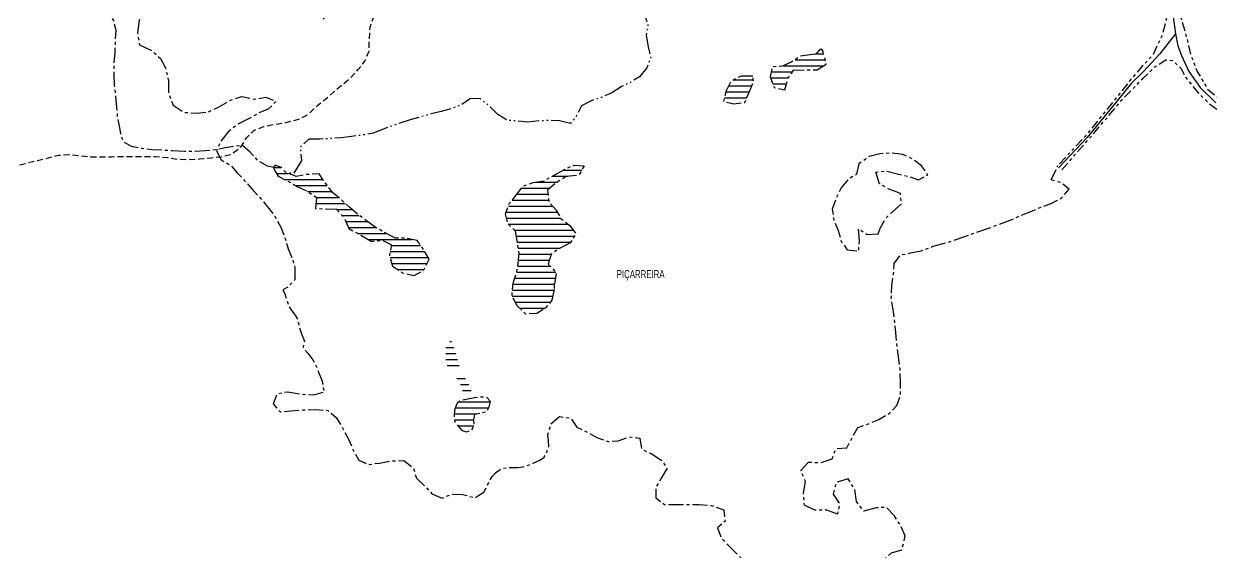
# Model space of a CAD drawing. Extents: x 211015 to 214226, y 4840231 to 4844926.
# Drawn here: x 213106 to 213699, y 4842880 to 4843144 of the extents above; entities that cross this region are included whole.
import ezdxf

# ---------------------------------------------------------------- set-up
doc = ezdxf.new("R2010")
doc.units = 0
doc.header["$LTSCALE"] = 1.5
doc.header["$MEASUREMENT"] = 0
for name, pattern in [('TRACO_05', [11, 7, -1, 0.5, -1, 0.5, -1]), ('TRACO_13', [8, 5, -1, 1, -1]), ('TRACO_15', [3, 2, -1]), ('TRACO_25', [8, 3, -1, 1, -1, 1, -1])]:
    doc.linetypes.add(name, pattern=pattern)
for name, color, linetype in [('HD-AREA-SUJ-INUND', 170, 'CONTINUOUS'), ('HD-CURSO-INTER', 170, 'CONTINUOUS'), ('HD-VALAS-DRENOS', 170, 'CONTINUOUS'), ('OB-MINER-AREIA', 252, 'CONTINUOUS'), ('OB-TXT-MINER-PORTO', 252, 'CONTINUOUS'), ('SV-CAMINHO-TRILHA', 20, 'CONTINUOUS'), ('SV-EIXO-ROD-ESTR', 7, 'CONTINUOUS'), ('SV-EST-M-N-PAV', 20, 'CONTINUOUS')]:
    doc.layers.add(name, color=color, linetype=linetype)
doc.styles.add('ARIAL', font='ARIAL.TTF')

# ---------------------------------------------------------------- blocks, each defined once
blk = doc.blocks.new('*X32')
at = {"layer": 'HD-AREA-SUJ-INUND', "color": 0}
for p, q in [((213321.45838, 4842952.35135), (213338.132291, 4842952.351516)), ((213323.188368, 4842955.3514), (213339.016693, 4842955.351558)), ((213320.905656, 4842949.351311), (213332.167578, 4842949.351424)), ((213321.004804, 4842946.351279), (213330.753853, 4842946.351377)), ((213322.654484, 4842943.351263), (213330.748473, 4842943.351344))]:
    blk.add_line(p, q, dxfattribs=at)
blk = doc.blocks.new('*X31')
at = {"layer": 'HD-AREA-SUJ-INUND', "color": 0}
for p, q in [((213322.152047, 4842967.090712), (213326.558174, 4842967.090756)), ((213324.069654, 4842964.090698), (213328.169866, 4842964.090739)), ((213324.994405, 4842961.090674), (213329.297525, 4842961.090717))]:
    blk.add_line(p, q, dxfattribs=at)
blk = doc.blocks.new('*X26')
at = {"layer": 'HD-AREA-SUJ-INUND', "color": 0}
for p, q in [((213501.562594, 4843129.475675), (213505.411222, 4843129.475714)), ((213485.565858, 4843123.475449), (213505.59571, 4843123.475649)), ((213491.230506, 4843126.475539), (213506.425508, 4843126.475691)), ((213478.922645, 4843117.475317), (213488.008844, 4843117.475408)), ((213479.306484, 4843120.475354), (213490.024151, 4843120.475461)), ((213480.061637, 4843114.475295), (213486.902728, 4843114.475364))]:
    blk.add_line(p, q, dxfattribs=at)
blk = doc.blocks.new('*X29')
at = {"layer": 'HD-AREA-SUJ-INUND', "color": 0}
for p, q in [((213230.656782, 4843072.634249), (213234.277423, 4843072.634285)), ((213232.018469, 4843069.63423), (213237.859986, 4843069.634288)), ((213236.001994, 4843066.634237), (213255.173776, 4843066.634428)), ((213241.510955, 4843063.634259), (213257.333009, 4843063.634417)), ((213247.591084, 4843060.634287), (213259.688815, 4843060.634408)), ((213251.820625, 4843054.634263), (213266.307397, 4843054.634408)), ((213252.045142, 4843057.634298), (213262.926338, 4843057.634407)), ((213262.018032, 4843051.634332), (213269.687417, 4843051.634409)), ((213264.881324, 4843048.634328), (213273.247968, 4843048.634411)), ((213266.65057, 4843045.634312), (213277.524282, 4843045.634421)), ((213267.891373, 4843042.634292), (213281.527162, 4843042.634428)), ((213272.646939, 4843039.634306), (213286.799033, 4843039.634448)), ((213277.792957, 4843036.634325), (213299.772325, 4843036.634544)), ((213288.920483, 4843030.63437), (213306.047004, 4843030.634541)), ((213289.519912, 4843033.634409), (213304.095337, 4843033.634555)), ((213288.798275, 4843027.634336), (213307.794772, 4843027.634526)), ((213289.685786, 4843024.634312), (213307.317764, 4843024.634488)), ((213292.456272, 4843021.634306), (213305.8936, 4843021.634441))]:
    blk.add_line(p, q, dxfattribs=at)
blk = doc.blocks.new('*X30')
at = {"layer": 'HD-AREA-SUJ-INUND', "color": 0}
for p, q in [((213316.750759, 4842982.461416), (213320.601152, 4842982.461454)), ((213318.743563, 4842985.461469), (213319.45055, 4842985.461476)), ((213316.601089, 4842976.461348), (213322.455179, 4842976.461407)), ((213316.693212, 4842979.461382), (213321.696271, 4842979.461432)), ((213317.298263, 4842973.461322), (213323.31165, 4842973.461382))]:
    blk.add_line(p, q, dxfattribs=at)
blk = doc.blocks.new('*X28')
at = {"layer": 'HD-AREA-SUJ-INUND', "color": 0}
for p, q in [((213375.247736, 4843071.226707), (213384.58142, 4843071.2268)), ((213361.667797, 4843065.226505), (213372.270658, 4843065.226611)), ((213369.83791, 4843068.22662), (213377.702948, 4843068.226698)), ((213352.183435, 4843059.226344), (213367.755343, 4843059.2265)), ((213354.534934, 4843062.226401), (213368.59057, 4843062.226541)), ((213347.958189, 4843053.226236), (213370.060386, 4843053.226457)), ((213349.765538, 4843056.226287), (213368.087679, 4843056.22647)), ((213346.833991, 4843050.226192), (213372.396765, 4843050.226447)), ((213347.032234, 4843047.226161), (213374.181643, 4843047.226432)), ((213347.837613, 4843044.226136), (213377.796912, 4843044.226435)), ((213350.910027, 4843041.226133), (213380.458001, 4843041.226429)), ((213351.896436, 4843038.22611), (213380.992767, 4843038.226401)), ((213352.416019, 4843035.226082), (213379.096784, 4843035.226349)), ((213352.87994, 4843032.226054), (213373.678059, 4843032.226262)), ((213353.214847, 4843029.226024), (213369.380881, 4843029.226186)), ((213352.589528, 4843023.225952), (213368.7773, 4843023.226114)), ((213352.949693, 4843026.225989), (213368.439349, 4843026.226144)), ((213351.193099, 4843017.225872), (213371.462473, 4843017.226075)), ((213352.126729, 4843020.225915), (213371.647557, 4843020.22611)), ((213349.996381, 4843011.225794), (213370.790757, 4843011.226002)), ((213350.25871, 4843014.22583), (213371.003969, 4843014.226037)), ((213349.87783, 4843008.22576), (213370.166331, 4843008.225963)), ((213351.42789, 4843005.225743), (213368.956365, 4843005.225918)), ((213353.549708, 4843002.225731), (213366.430193, 4843002.22586))]:
    blk.add_line(p, q, dxfattribs=at)
blk = doc.blocks.new('*X27')
at = {"layer": 'HD-AREA-SUJ-INUND', "color": 0}
for p, q in [((213458.053832, 4843113.487961), (213469.668095, 4843113.488077)), ((213460.782148, 4843116.488021), (213470.352884, 4843116.488117)), ((213455.908398, 4843107.487873), (213467.115554, 4843107.487985)), ((213456.675737, 4843110.487914), (213468.425013, 4843110.488031))]:
    blk.add_line(p, q, dxfattribs=at)
blk = doc.blocks.new('*X63')
at = {"layer": 'HD-AREA-SUJ-INUND', "const_width": 0.13}
for points in [[(213491.230309, 4843126.475407), (213506.230309, 4843126.477134)], [(213506.230309, 4843126.477134), (213506.425528, 4843126.475559)]]:
    blk.add_lwpolyline(points, dxfattribs=at)
blk = doc.blocks.new('*X65')
at = {"layer": 'HD-AREA-SUJ-INUND', "const_width": 0.13}
for points in [[(213352.183021, 4843059.225816), (213367.183021, 4843059.227523)], [(213367.183021, 4843059.227523), (213367.755402, 4843059.225972)], [(213347.838018, 4843044.22574), (213372.838018, 4843044.227798)], [(213372.838018, 4843044.227798), (213377.797422, 4843044.226039)], [(213353.214823, 4843029.225761), (213368.214823, 4843029.227436)], [(213368.214823, 4843029.227436), (213369.380504, 4843029.225922)], [(213350.258698, 4843014.225698), (213370.258698, 4843014.227672)], [(213370.258698, 4843014.227672), (213371.003926, 4843014.225905)]]:
    blk.add_lwpolyline(points, dxfattribs=at)
blk = doc.blocks.new('*X66')
at = {"layer": 'HD-AREA-SUJ-INUND', "const_width": 0.13}
for points in [[(213241.511662, 4843063.633863), (213256.511662, 4843063.635556)], [(213256.511662, 4843063.635556), (213257.33332, 4843063.634021)], [(213264.881576, 4843048.634063), (213269.881576, 4843048.634838)], [(213269.881576, 4843048.634838), (213273.248348, 4843048.634147)], [(213289.519885, 4843033.634277), (213299.519885, 4843033.635452)], [(213299.519885, 4843033.635452), (213304.095426, 4843033.634423)]]:
    blk.add_lwpolyline(points, dxfattribs=at)
blk = doc.blocks.new('*X68')
at = {"layer": 'HD-AREA-SUJ-INUND', "const_width": 0.13}
for points in [[(213323.188098, 4842955.351268), (213338.188098, 4842955.352961)], [(213338.188098, 4842955.352961), (213339.01666, 4842955.351427)]]:
    blk.add_lwpolyline(points, dxfattribs=at)

msp = doc.modelspace()

# ---------------------------------------------------------------- linework, layer by layer
at = {"layer": 'HD-CURSO-INTER', "linetype": 'TRACO_13', "flags": 128}
msp.add_lwpolyline([(213230.61, 4843072.57), (213227.52, 4843073.18), (213222.88, 4843075.95), (213218.86, 4843080.25), (213214.84, 4843083.63), (213206.5, 4843082.4), (213201.55, 4843081.48), (213196.61, 4843080.86), (213191.35, 4843080.56), (213186.1, 4843080.56), (213179.91, 4843080.87), (213174.66, 4843081.17), (213169.71, 4843081.48), (213164.77, 4843082.09), (213159.51, 4843083.02), (213155.49, 4843085.47), (213154.26, 4843089.47), (213153.95, 4843091.62), (213152.71, 4843097.15), (213152.29, 4843102.71), (213151.67, 4843108.21), (213151.15, 4843113.65), (213150.83, 4843119.6), (213150.97, 4843124.77), (213151.4, 4843130.17), (213151.55, 4843135.94), (213151.94, 4843141.04), (213150.69, 4843146.06), (213148.08, 4843151.28), (213146.09, 4843156.04), (213144.74, 4843160.94), (213142.35, 4843165.9), (213138.96, 4843171.32), (213135.29, 4843176.25), (213131.25, 4843181.37), (213128, 4843186.7), (213126.41, 4843192.72), (213125.03, 4843198.91), (213123.27, 4843203.81), (213120.78, 4843208.65), (213118.13, 4843214.36), (213116.63, 4843220.86), (213115.81, 4843226.98), (213115.07, 4843232.55), (213112.95, 4843238.36), (213110.18, 4843242.68), (213106.91, 4843248.44), (213104.94, 4843253.88), (213101.95, 4843259.47), (213097.66, 4843263.88), (213092.97, 4843267.82), (213087.31, 4843270.58), (213082.43, 4843272.36), (213076.69, 4843274.77), (213070.96, 4843276.25), (213065.55, 4843277.76), (213060.6, 4843278.37), (213055.04, 4843278.37), (213049.78, 4843278.06), (213044.22, 4843277.76), (213038.65, 4843277.14), (213032.9, 4843275.25), (213028.66, 4843273.61), (213023.19, 4843270.77), (213017.73, 4843267.69), (213012.81, 4843265.82), (213008.11, 4843263.71), (213003.22, 4843260.85), (212997.98, 4843258.21)], dxfattribs=at)
at = {"layer": 'HD-VALAS-DRENOS', "linetype": 'TRACO_05', "flags": 128}
msp.add_lwpolyline([(213414, 4843155.6), (213414.41, 4843154), (213416.06, 4843149.13), (213417.69, 4843144.07), (213416.77, 4843138.57), (213417.83, 4843132.93), (213419.08, 4843127.24), (213417.13, 4843122.48), (213413.46, 4843117.94), (213409.13, 4843115.3), (213404.24, 4843112.93), (213399.66, 4843109.96), (213394.45, 4843107.66), (213389.31, 4843105.94), (213384.5, 4843103.37), (213382.28, 4843098.83), (213379.01, 4843094.62), (213373.58, 4843095.92), (213368.55, 4843096.07), (213363.35, 4843095.92), (213357.61, 4843095.17), (213352.36, 4843095.85), (213347.31, 4843096.13), (213342.62, 4843099), (213338.52, 4843103.23), (213333.98, 4843106.98), (213328.93, 4843107.01), (213324.47, 4843103.94), (213319.66, 4843102.15), (213314.4, 4843100.55), (213309.43, 4843099.38), (213299.32, 4843096.54), (213289.07, 4843093.12), (213280.32, 4843089.72), (213275.05, 4843088.78), (213269.53, 4843088.13), (213264.36, 4843087.4), (213258.74, 4843087.05), (213253.5, 4843086.75), (213248.2, 4843086.68), (213243.92, 4843082.84), (213244.54, 4843076.09), (213240.63, 4843069.6), (213238.59, 4843069.78), (213236.47, 4843070.16)], dxfattribs=at)
at = {"layer": 'OB-MINER-AREIA', "linetype": 'TRACO_13', "flags": 128}
for points in [[(213277.57, 4843200.36), (213276.41, 4843193.34), (213274.16, 4843188.86), (213269.22, 4843187.57), (213269.11, 4843185.17), (213268.12, 4843179.61), (213267.7, 4843178.26), (213265.75, 4843173.93), (213262.3, 4843174.37), (213259.18, 4843173.65), (213256.43, 4843169.14), (213254.51, 4843163.29), (213258.11, 4843159.36), (213261.06, 4843155.25), (213259.34, 4843150.27), (213255.11, 4843146.55), (213251.44, 4843150.41), (213251.66, 4843155.5), (213250.73, 4843155.65), (213246.71, 4843159.15), (213245.96, 4843164.27), (213249.16, 4843168.46), (213253.92, 4843170.48), (213254.89, 4843175.78), (213259.16, 4843180.4), (213263.04, 4843184.51), (213264.01, 4843185.52), (213258.95, 4843183.92), (213253.23, 4843182.54), (213247.72, 4843180.87), (213242.18, 4843179.55), (213236.46, 4843178.2), (213231.14, 4843177.47), (213225.99, 4843178), (213220.87, 4843177.92), (213214.56, 4843176), (213209.36, 4843172.1), (213204.58, 4843168.06), (213201.33, 4843163.84), (213196.67, 4843160.77), (213191.53, 4843159.6), (213184.96, 4843159.21), (213177.13, 4843159.21), (213173.81, 4843159.5), (213168.82, 4843160.81), (213165.54, 4843156.38), (213164.69, 4843151.33), (213163.42, 4843146.08), (213162.63, 4843139.93), (213163.54, 4843133.94), (213169.28, 4843131.34), (213174.15, 4843127.14), (213176.57, 4843122.41), (213178.01, 4843115.97), (213178.12, 4843109.52), (213180.4, 4843103.78), (213185.62, 4843100.16), (213192.17, 4843099.79), (213197.77, 4843100.27), (213202.78, 4843102.66), (213208.38, 4843105.91), (213214.77, 4843108.14), (213220.62, 4843106.77), (213226.66, 4843107.69), (213231.75, 4843105.59), (213227.92, 4843101.68), (213223.08, 4843099.76), (213218.38, 4843097.01), (213213.34, 4843094.64), (213208.07, 4843090.62), (213204.25, 4843085.78), (213202.07, 4843081.12), (213204.15, 4843076.56), (213209.09, 4843073.71), (213212.46, 4843069.93), (213216.05, 4843065.94), (213219.95, 4843061.74), (213223.65, 4843057.61), (213227.47, 4843052.98), (213231.2, 4843048.15), (213234.25, 4843042.79), (213236.23, 4843037.5), (213237.96, 4843031.86), (213239.86, 4843027.23), (213241.27, 4843022.39), (213241.22, 4843016.46), (213237.75, 4843012.82), (213235.15, 4843011.36), (213236.35, 4843008.91), (213237.4, 4843005.76), (213238.3, 4843002.98), (213239.74, 4843000.84), (213241.42, 4842998.75), (213242.69, 4842996.38), (213243.51, 4842992.5), (213244.54, 4842989.4), (213245.98, 4842985.69), (213245.34, 4842982.47), (213247.65, 4842979.73), (213250.27, 4842976.4), (213252.5, 4842971.69), (213254.93, 4842965.78), (213255.79, 4842960.11), (213250.62, 4842958.62), (213244.17, 4842959.11), (213237.74, 4842960.26), (213232.25, 4842959.28), (213230.46, 4842954.28), (213233.88, 4842950.32), (213239.22, 4842950.89), (213245.54, 4842951.32), (213251.76, 4842951.52), (213257.64, 4842951.05), (213262.08, 4842947.4), (213265.36, 4842941.69), (213267.86, 4842936.96), (213270.4, 4842931.2), (213273.17, 4842926.19), (213278.01, 4842924.04), (213283.55, 4842924.74), (213289.42, 4842925.81), (213295.62, 4842925.99), (213300.33, 4842922.51), (213301.99, 4842917.12), (213306.26, 4842913.15), (213309.76, 4842909.31), (213314.89, 4842907.21), (213319.88, 4842909.26), (213325.05, 4842909.08), (213331.3, 4842907.28), (213333.52, 4842908.92), (213335.72, 4842910.16), (213336.95, 4842912.56), (213338.48, 4842915.74), (213339.8, 4842917.97), (213341.46, 4842919.9), (213344.42, 4842922.02), (213346.92, 4842922.43), (213349.77, 4842922.44), (213352.74, 4842922.45), (213355.41, 4842922.89), (213357.78, 4842923.73), (213360.3, 4842924.74), (213363.67, 4842926.2), (213365.88, 4842927.74), (213367.22, 4842930.11), (213368.18, 4842933.02), (213367.98, 4842935.96), (213367.69, 4842938.89), (213368.33, 4842941.34), (213368.83, 4842942.43), (213369.04, 4842944.31), (213373.56, 4842947.96), (213379.12, 4842947.16), (213382.17, 4842942.73), (213387.25, 4842940.18), (213392.14, 4842937.6), (213397.8, 4842935.48), (213402.8, 4842935.82), (213408.21, 4842937.87), (213413.61, 4842937.17), (213414.44, 4842931.85), (213419.65, 4842929.3), (213424.37, 4842926.23), (213427.31, 4842922.17), (213424.39, 4842917.13), (213421.57, 4842912.62), (213421.6, 4842907.33), (213425.99, 4842904.02), (213431.89, 4842903.95), (213437.49, 4842904.08), (213443.29, 4842904), (213449.36, 4842903.48), (213455.57, 4842901.34), (213456.28, 4842895.64), (213452.55, 4842892.3), (213454.23, 4842887.51), (213457.67, 4842883.76), (213461.24, 4842880.17), (213465.41, 4842876.12), (213470.09, 4842871.57), (213474.52, 4842868.87), (213478.89, 4842865.41), (213483.79, 4842860.91), (213487.73, 4842857.36), (213491.58, 4842854.13), (213496.34, 4842851.15), (213501.03, 4842848.95), (213506.76, 4842847.23), (213512.07, 4842848.8), (213516.05, 4842852.54), (213519.07, 4842857.93), (213523.31, 4842863.02), (213527.44, 4842866.56), (213531.26, 4842872.07), (213535.06, 4842875.96), (213539.49, 4842879.81), (213544.66, 4842881.4), (213546.31, 4842888.33), (213544.26, 4842892.9), (213540.93, 4842898.33), (213536.86, 4842902.58), (213531.81, 4842902.36), (213525.55, 4842900.73), (213521.87, 4842905.49), (213521.07, 4842911.58), (213517.76, 4842916.86), (213511.85, 4842915.06), (213510.21, 4842909.26), (213513.46, 4842904.25), (213512.39, 4842899.25), (213507.05, 4842901.22), (213501.18, 4842901.19), (213495.94, 4842903.69), (213495.41, 4842909.79), (213496.4, 4842915.51), (213494.2, 4842921.03), (213497.95, 4842925.19), (213504.3, 4842924.99), (213509.73, 4842926.84), (213511.63, 4842931.9), (213517.07, 4842932.35), (213519.6, 4842937.03), (213522.61, 4842942.49), (213527.93, 4842944.39), (213533.19, 4842946.51), (213538.39, 4842949.68), (213542.04, 4842953.57), (213543.87, 4842958.5), (213543.91, 4842964.88), (213543.77, 4842971.75), (213542.75, 4842979.19), (213542.02, 4842984.58), (213541.54, 4842989.95), (213541.03, 4842995.22), (213540.41, 4843000.31), (213539.34, 4843007.06), (213539.68, 4843013.48), (213540.47, 4843019.5), (213540.84, 4843024.63), (213543.84, 4843028.79), (213549.01, 4843029.84), (213554.28, 4843030.96), (213560.26, 4843033.16), (213565.25, 4843034.53), (213570.64, 4843036.11), (213576.13, 4843038.03), (213581.64, 4843040.03), (213587.4, 4843042), (213592.86, 4843043.98), (213598.72, 4843046.18), (213604.23, 4843048.65), (213609.62, 4843050.8), (213614.63, 4843052.95), (213619.52, 4843054.74), (213624.1, 4843057.11), (213628.2, 4843061.67), (213624.28, 4843064.93), (213619.28, 4843066.36), (213622.56, 4843073.5)], [(213501.39, 4843129.33), (213498.82, 4843128.87), (213493.72, 4843128.15), (213489.57, 4843125.36), (213484.96, 4843123.19), (213479.86, 4843122.92), (213478.74, 4843117.96), (213480.79, 4843112.55), (213486.07, 4843111.48), (213487.54, 4843116.78), (213490.64, 4843121.39), (213496.69, 4843121.32), (213502.33, 4843121.49), (213506.77, 4843124.19), (213506.33, 4843127.11), (213505.36, 4843129.6), (213505.23, 4843130.58), (213504.6, 4843131.6), (213503.63, 4843131.57), (213502.4, 4843130.2), (213501.39, 4843129.33)], [(213470.14, 4843118.22), (213464.24, 4843118.27), (213459.11, 4843115.62), (213456.79, 4843110.92), (213455.42, 4843105.56), (213460.55, 4843104.49), (213466.09, 4843105.14), (213468.48, 4843110.62), (213470.48, 4843115.45), (213470.3, 4843116.95), (213470.14, 4843118.22)], [(213532.74, 4843039.31), (213533.75, 4843042.28), (213536.44, 4843047.09), (213540.1, 4843050.58), (213544.5, 4843054.48), (213543.92, 4843059.57), (213538.23, 4843061.72), (213533.47, 4843064.47), (213531.54, 4843070.18), (213536.76, 4843070.86), (213542.24, 4843069.36), (213547.59, 4843068.26), (213552.93, 4843066.41), (213557.54, 4843068.88), (213554.46, 4843073.44), (213550.19, 4843076.74), (213545.08, 4843079.09), (213538.93, 4843079.84), (213533.69, 4843079.36), (213528.25, 4843078.06), (213523.12, 4843074.37), (213522, 4843069.19), (213517.54, 4843066.42), (213514.34, 4843062.41), (213511.84, 4843057.23), (213509.85, 4843051.77), (213510.66, 4843046.2), (213512.86, 4843041.11), (213514.34, 4843035.62), (213517.31, 4843031.44), (213523.01, 4843030.77), (213523.44, 4843035.92), (213523, 4843041.94), (213527.27, 4843039.11), (213532.74, 4843039.31)], [(213231.06, 4843071.24), (213232.86, 4843068.22), (213237.57, 4843065.84), (213242.43, 4843063.12), (213247.4, 4843060.77), (213252.11, 4843057.59), (213251.57, 4843052.09), (213256.87, 4843051.86), (213261.97, 4843051.69), (213265.81, 4843047.66), (213268.14, 4843042.02), (213273.99, 4843038.92), (213279.43, 4843035.65), (213285, 4843036.18), (213289.58, 4843033.95), (213288.51, 4843028.6), (213290.09, 4843023.26), (213294.94, 4843019.93), (213300.84, 4843018.63), (213305.77, 4843021.38), (213308.32, 4843026.74), (213305.62, 4843031.37), (213302.42, 4843036.13), (213297.16, 4843037.13), (213291.59, 4843037.21), (213285.87, 4843040.1), (213281.36, 4843042.73), (213277.09, 4843045.96), (213272.7, 4843049.01), (213268.79, 4843052.42), (213264.62, 4843056.15), (213260.07, 4843060.15), (213256.22, 4843065.05), (213253.37, 4843069.36), (213247.17, 4843069.06), (213241.88, 4843068.11), (213236.47, 4843070.16), (213234.56, 4843072.53), (213231.45, 4843073.71), (213230.61, 4843072.57), (213231.06, 4843071.24)], [(213370.85, 4843011.53), (213369.74, 4843006.16), (213366.46, 4843002.24), (213362.13, 4842999.55), (213356.65, 4842999.23), (213352.41, 4843003.33), (213349.75, 4843008.46), (213350.29, 4843014.64), (213352.04, 4843019.67), (213352.81, 4843024.67), (213353.26, 4843029.72), (213352.51, 4843034.71), (213351.47, 4843040.68), (213347.7, 4843044.36), (213346.52, 4843049.4), (213348.49, 4843054.66), (213351.84, 4843058.79), (213355.34, 4843063.26), (213360.36, 4843065), (213365.8, 4843065.93), (213370.76, 4843068.75), (213375.69, 4843071.47), (213380.67, 4843073.79), (213385.85, 4843073.37), (213383.1, 4843068.73), (213376.91, 4843068.15), (213371.6, 4843064.81), (213367.52, 4843061.31), (213368.18, 4843055.37), (213371.78, 4843051.26), (213374.4, 4843046.85), (213378.67, 4843043.55), (213381.79, 4843039.49), (213378.89, 4843034.91), (213373.76, 4843032.28), (213369.33, 4843029.19), (213367.83, 4843024.21), (213371.86, 4843020.01), (213371.06, 4843014.41), (213370.82, 4843013.66), (213370.85, 4843011.53)], [(213322.58, 4842955.05), (213321.84, 4842953.47), (213321.04, 4842951.12), (213320.83, 4842948.37), (213321.1, 4842945.27), (213322.94, 4842943.01), (213324.7, 4842941.06), (213327.25, 4842940.35), (213329.72, 4842941.39), (213330.95, 4842943.74), (213330.74, 4842946.26), (213331.22, 4842949.11), (213334.47, 4842949.93), (213337.11, 4842950.47), (213338.4, 4842952.84), (213339.06, 4842955.52), (213336.9, 4842957.69), (213333.77, 4842957.67), (213331.03, 4842957.28), (213327.71, 4842956.74), (213324.93, 4842956.21), (213322.58, 4842955.05)]]:
    msp.add_lwpolyline(points, dxfattribs=at)
at = {"layer": 'SV-CAMINHO-TRILHA', "linetype": 'TRACO_15', "flags": 128}
msp.add_lwpolyline([(212902.35, 4843033.58), (212906.23, 4843037.35), (212909.93, 4843040.96), (212913.88, 4843044.8), (212917.01, 4843048.81), (212921.22, 4843051.88), (212926.3, 4843054.53), (212931.72, 4843055.9), (212937.24, 4843055.63), (212942.57, 4843054.7), (212948.27, 4843054.55), (212954.16, 4843054.58), (212959.86, 4843054.41), (212965.56, 4843054.18), (212971.38, 4843054.28), (212977.03, 4843055.41), (212982.87, 4843055.59), (212988.07, 4843055.96), (212993.86, 4843057.08), (212998.93, 4843058.26), (213004.05, 4843058.86), (213009.97, 4843059.06), (213015.82, 4843059.16), (213021.46, 4843059.88), (213027.13, 4843060.68), (213032.4, 4843061.16), (213037.82, 4843061.73), (213043.83, 4843062.83), (213048.93, 4843064.08), (213053.94, 4843064.98), (213058.96, 4843065.6), (213064.28, 4843066.2), (213069.23, 4843067.02), (213074.99, 4843068.52), (213080.28, 4843069.32), (213085.4, 4843069.97), (213090.47, 4843070.97), (213095.89, 4843072.14), (213101.53, 4843073.37), (213107.07, 4843074.77), (213112.66, 4843076.14), (213118.1, 4843077.42), (213123.04, 4843078.71), (213128.26, 4843079.11), (213133.89, 4843078.46), (213139.04, 4843077.99), (213144.44, 4843077.94), (213149.56, 4843077.98), (213155.36, 4843078.03), (213161.16, 4843078.06), (213166.48, 4843078.09), (213171.63, 4843078.11), (213177.53, 4843077.56), (213182.53, 4843076.76), (213188.23, 4843076.49), (213193.53, 4843076.83), (213199.39, 4843077.41), (213204.39, 4843077.93), (213209.51, 4843079.11), (213214.01, 4843082.55), (213217.13, 4843087.41), (213220.66, 4843091.05), (213225.65, 4843093.07), (213230.81, 4843094.14), (213236.88, 4843095.12), (213242.52, 4843096.5), (213247.65, 4843098.99), (213251.66, 4843102.81), (213256.38, 4843106.63), (213260.29, 4843110.1), (213264.96, 4843114.06), (213269.07, 4843117.46), (213272.92, 4843121.57), (213276.19, 4843125.68), (213278.31, 4843130.84), (213278.48, 4843136.61), (213278.85, 4843142.81), (213280.84, 4843148.77), (213283.18, 4843153.87), (213284.45, 4843158.75), (213285.05, 4843164), (213286.57, 4843168.88), (213288.64, 4843173.91), (213291.14, 4843178.42), (213292.11, 4843183.5), (213292.15, 4843189.32), (213293.27, 4843194.62), (213294.91, 4843200.15), (213296.64, 4843204.93), (213299.01, 4843209.44)], dxfattribs=at)
at = {"layer": 'SV-EIXO-ROD-ESTR', "flags": 128}
for points in [[(213624.04, 4843352.72), (213636.02, 4843313.94), (213643.03, 4843294.47), (213650.05, 4843273.42), (213653.61, 4843262.85), (213658.57, 4843246.71), (213666.13, 4843220.76), (213667.21, 4843215.8), (213668.72, 4843208.35), (213676.97, 4843165.72), (213678.59, 4843157.74), (213680.1, 4843149.05), (213681.32, 4843139.41), (213682.56, 4843133.49), (213684.41, 4843128.51), (213688.09, 4843120.67), (213693.7, 4843112.52), (213701.58, 4843104.97)], [(213681.32, 4843139.41), (213673.62, 4843129.35), (213665.4, 4843120.65), (213659.29, 4843114.54), (213651.53, 4843105.14), (213637.2, 4843087.52), (213622.87, 4843072.48)]]:
    msp.add_lwpolyline(points, dxfattribs=at)
at = {"layer": 'SV-EST-M-N-PAV', "linetype": 'TRACO_25', "flags": 128}
for points in [[(213622.26, 4843352.67), (213634.44, 4843313.95), (213648.6, 4843273.19), (213651.6, 4843263.63), (213656.89, 4843246.77), (213664.38, 4843220.88), (213665.45, 4843216.61), (213666.98, 4843208.17), (213674.58, 4843166.4), (213676.07, 4843156.72), (213676.75, 4843146.33), (213674.53, 4843138.3), (213670.23, 4843129.13), (213664.81, 4843123.18), (213659.25, 4843116.91), (213654.02, 4843110.19), (213636.25, 4843088.15), (213622.56, 4843073.5)], [(213625.65, 4843352.67), (213637.51, 4843314.97), (213651.68, 4843274.2), (213654.99, 4843263.65), (213659.99, 4843247.71), (213667.51, 4843221.72), (213668.62, 4843217.29), (213670.16, 4843208.75), (213678.71, 4843166.85), (213681.05, 4843159.66), (213683.61, 4843149.31), (213686.39, 4843139.6), (213688.92, 4843129.24), (213692.22, 4843120.66), (213697.44, 4843111.74), (213703.04, 4843106.99), (213707.94, 4843102.84), (213713.12, 4843099.23), (213722.34, 4843093.87), (213728.64, 4843088.62), (213748.41, 4843076.08), (213771.04, 4843064.29), (213781.8, 4843058.18), (213794.92, 4843048.68), (213806.17, 4843038.3), (213817.81, 4843027.87), (213837.7, 4843010.89), (213852.08, 4842999.31), (213857.31, 4842994.46), (213861.22, 4842990.46)], [(213624.55, 4843071.43), (213639.89, 4843088.87), (213654.81, 4843106.55), (213665.27, 4843117.22), (213671.24, 4843123.04), (213676.57, 4843126.44), (213679.89, 4843126.1), (213684.04, 4843122.32), (213686.64, 4843117.41), (213692.83, 4843109.7), (213698.99, 4843103.9), (213710.49, 4843095.6), (213719.86, 4843089.93), (213726.52, 4843084.76), (213745.5, 4843072.68), (213767.69, 4843060.84), (213777.8, 4843054.43), (213790.86, 4843045.8), (213803.19, 4843035.45), (213814.29, 4843024.97), (213834.38, 4843007.96), (213848.43, 4842996.12), (213853.12, 4842991.44), (213856.82, 4842987.49), (213860.51, 4842981.82), (213863.47, 4842975.17), (213865.2, 4842967.03), (213865.94, 4842961.48), (213867.42, 4842954.58), (213868.65, 4842947.68), (213868.4, 4842942.25), (213867.42, 4842935.1), (213865.94, 4842928.94), (213863.72, 4842921.05), (213862.49, 4842914.39), (213860.76, 4842907.24), (213858.79, 4842900.71), (213854.6, 4842894.05), (213851.39, 4842889.37), (213845.72, 4842883.7)]]:
    msp.add_lwpolyline(points, dxfattribs=at)

# ---------------------------------------------------------------- block references
at = {"layer": 'HD-AREA-SUJ-INUND'}
for name in ['*X26', '*X63', '*X27', '*X29', '*X28', '*X66', '*X65', '*X30', '*X31', '*X32', '*X68']:
    msp.add_blockref(name, (0, 0), dxfattribs=at)

# ---------------------------------------------------------------- texts
at = {"layer": 'OB-TXT-MINER-PORTO', "style": 'ARIAL', "width": 0.7}
msp.add_text('PIÇARREIRA', height=4, dxfattribs=at).set_placement((213402.1, 4843017.25))

doc.saveas('drawing.dxf')
